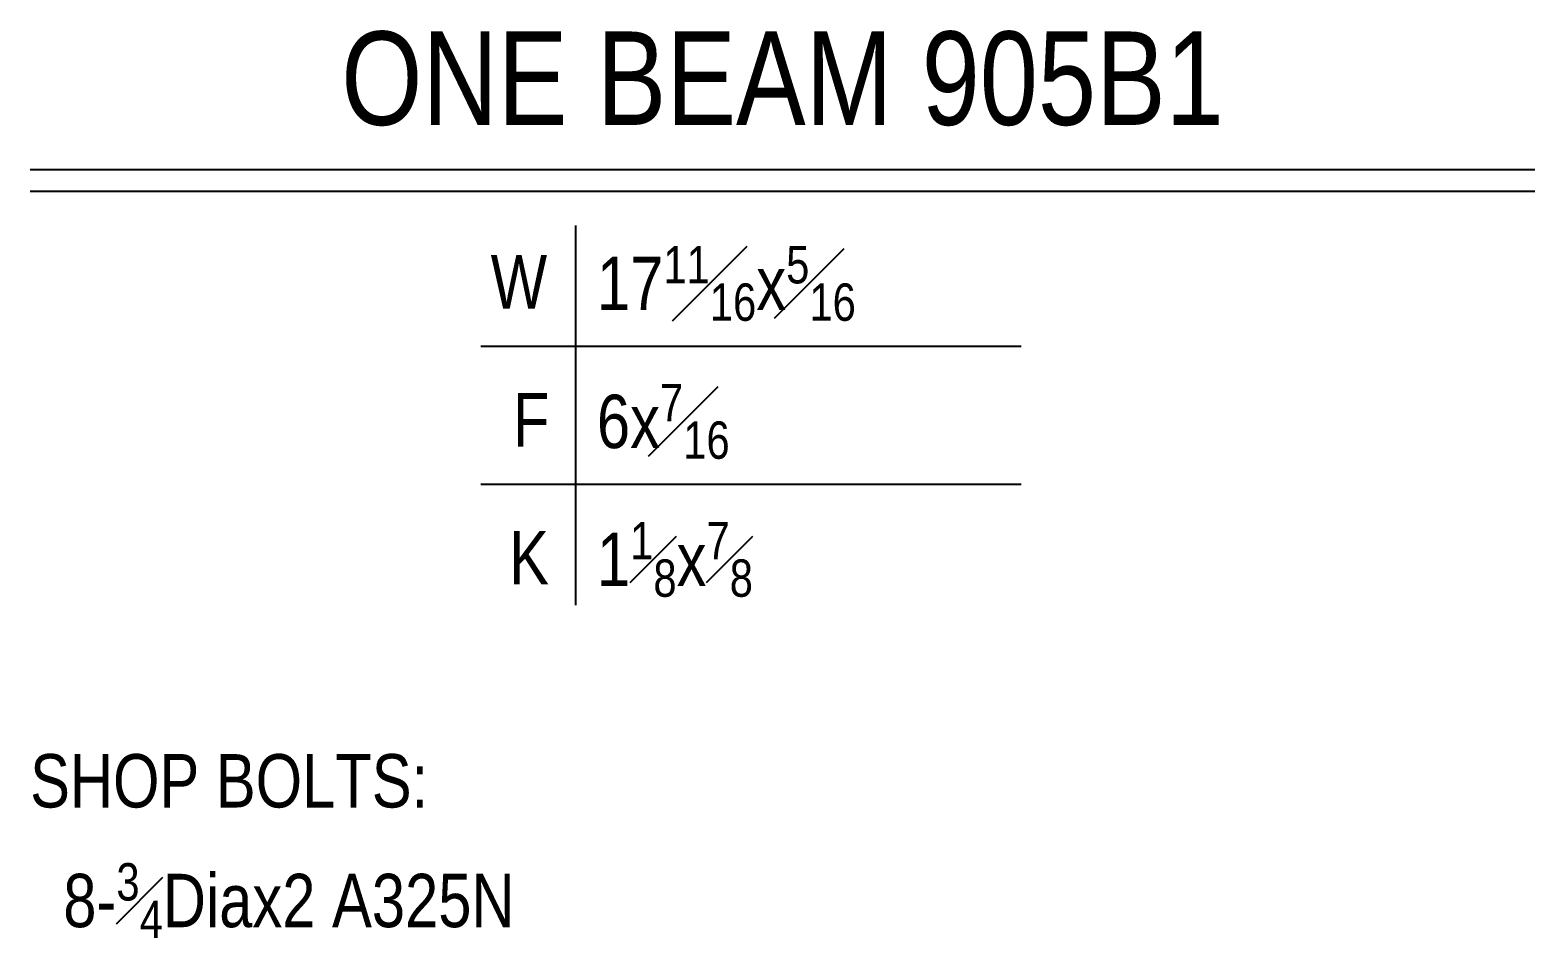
# Model space of a CAD drawing. Extents: x -15 to 112, y -62 to 53.
# Drawn here: x 9.9 to 44.79, y -61.91 to -40.86 of the extents above; entities that cross this region are included whole.
import ezdxf
from ezdxf.enums import TextEntityAlignment as Align

# ---------------------------------------------------------------- set-up
doc = ezdxf.new("R2010")
doc.units = 0
doc.header["$LTSCALE"] = 83.105452
doc.header["$MEASUREMENT"] = 0
doc.layers.add('SYSTEM_ANNOTATION', color=7, linetype='CONTINUOUS')
doc.styles.add('ARIAL', font='arial.ttf', dxfattribs={"width": 0.8, "height": 0.2})

msp = doc.modelspace()

# ---------------------------------------------------------------- linework, layer by layer
at = {"layer": 'SYSTEM_ANNOTATION', "color": 3, "linetype": 'CONTINUOUS'}
for p, q in [((9.899, -44.09), (44.789, -44.09)), ((9.899, -44.59), (44.789, -44.59))]:
    msp.add_line(p, q, dxfattribs=at)
at = {"layer": 'SYSTEM_ANNOTATION', "color": 1, "linetype": 'CONTINUOUS'}
for p, q in [((22.541, -45.39), (22.541, -54.19)), ((20.35, -48.19), (32.876, -48.19)), ((20.35, -51.39), (32.876, -51.39))]:
    msp.add_line(p, q, dxfattribs=at)

# ---------------------------------------------------------------- texts
at = {"layer": 'SYSTEM_ANNOTATION', "color": 3, "linetype": 'CONTINUOUS', "style": 'ARIAL', "width": 0.8}
msp.add_text('ONE BEAM 905B1', height=2.16757, dxfattribs=at).set_placement((27.344, -43.056), align=Align.CENTER)
at = {"layer": 'SYSTEM_ANNOTATION', "color": 1, "linetype": 'CONTINUOUS', "style": 'ARIAL', "width": 0.8}
for s, height, p in [('W', 1.239, (20.579, -47.314)), ('F', 1.239, (21.095, -50.514)), ('K', 1.239, (21.008, -53.714)), ('SHOP BOLTS:', 1.23861, (9.899, -58.886))]:
    msp.add_text(s, height=height, dxfattribs=at).set_placement(p)
at = {"layer": 'SYSTEM_ANNOTATION', "color": 1, "linetype": 'CONTINUOUS', "char_height": 1.23861, "attachment_point": 7, "style": 'ARIAL'}
for s, insert in [('\\A1;17{\\H0.70x;\\S11#16;}x{\\H0.70x;\\S5#16;}', (23.041, -47.599)), ('\\A1;6x{\\H0.70x;\\S7#16;}', (23.041, -50.799)), ('\\A1;1{\\H0.70x;\\S1#8;}x{\\H0.70x;\\S7#8;}', (23.041, -53.999)), ('\\A1;  8-{\\H0.70x;\\S3#4;}Diax2 A325N', (9.899, -61.91))]:
    msp.add_mtext(s, dxfattribs=dict(at, insert=insert))

doc.saveas('drawing.dxf')
